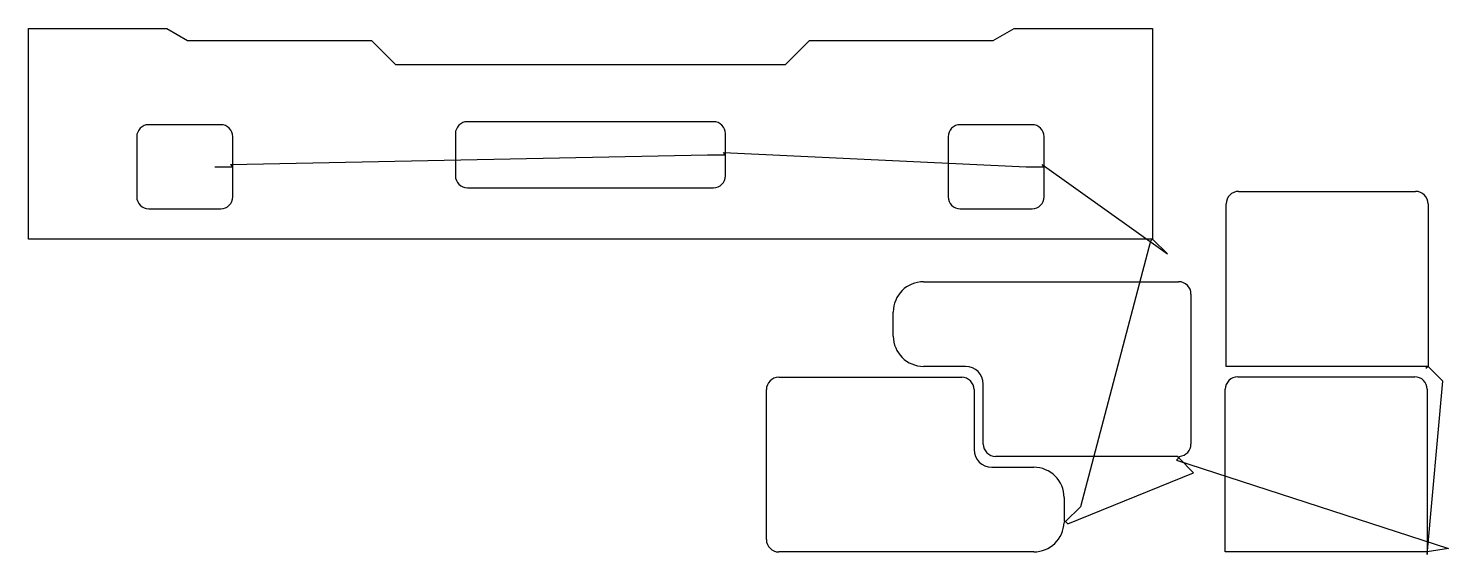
# Model space of a CAD drawing. Header units: metres. Extents: x 7 to 2374, y 3 to 880.
import ezdxf

# ---------------------------------------------------------------- set-up
doc = ezdxf.new("R2010")
doc.units = ezdxf.units.M

msp = doc.modelspace()

# ---------------------------------------------------------------- linework, layer by layer
at = {"layer": 'TOOL_0'}
for p, q in [((7.427, 529.183), (7.427, 880.183)), ((7.427, 880.183), (238.061, 880.183)), ((238.061, 880.183), (272.702, 860.183)), ((1615.152, 860.183), (1649.793, 880.183)), ((1649.793, 880.183), (1880.427, 880.183)), ((1880.427, 880.183), (1880.427, 529.183)), ((272.702, 860.183), (579.134, 860.183)), ((579.134, 860.183), (619.134, 820.183)), ((1268.72, 820.183), (1308.72, 860.183)), ((1308.72, 860.183), (1615.152, 860.183)), ((619.134, 820.183), (1268.72, 820.183)), ((327.927, 719.68), (207.927, 719.68)), ((1148.927, 724.681), (738.927, 724.681)), ((1679.927, 719.682), (1559.927, 719.682)), ((187.927, 699.68), (187.927, 599.68)), ((347.927, 649.68), (347.927, 699.68)), ((718.927, 704.681), (718.927, 634.681)), ((1168.927, 669.681), (1168.927, 704.681)), ((1539.927, 699.682), (1539.927, 599.682)), ((1699.927, 649.682), (1699.927, 699.682)), ((344.391, 653.216), (1138.927, 669.681)), ((1138.927, 669.681), (1168.927, 669.681)), ((1168.927, 669.681), (1165.391, 673.217)), ((1165.391, 673.217), (1669.927, 649.682)), ((1168.927, 634.681), (1168.927, 669.681)), ((317.927, 649.68), (347.927, 649.68)), ((347.927, 649.68), (344.391, 653.216)), ((347.927, 599.68), (347.927, 649.68)), ((1669.927, 649.682), (1699.927, 649.682)), ((1699.927, 649.682), (1696.391, 653.218)), ((1696.391, 653.218), (1905.176, 504.434)), ((1699.927, 599.682), (1699.927, 649.682)), ((738.927, 614.681), (1148.927, 614.681)), ((2023.943, 608.544), (2318.943, 608.544)), ((207.927, 579.68), (327.927, 579.68)), ((1559.927, 579.682), (1679.927, 579.682)), ((2003.193, 317.044), (2003.193, 587.794)), ((2339.693, 587.794), (2339.693, 317.044)), ((1880.427, 529.183), (7.427, 529.183)), ((1876.891, 525.647), (1760.466, 83.027)), ((1880.427, 529.183), (1876.891, 525.647)), ((1905.176, 504.434), (1880.427, 529.183)), ((1499.044, 458.016), (1924.044, 458.016)), ((1944.544, 437.516), (1944.544, 187.516)), ((1448.544, 367.516), (1448.544, 407.516)), ((1569.044, 317.016), (1499.044, 317.016)), ((2339.693, 317.044), (2003.193, 317.044)), ((2339.693, 317.044), (2336.157, 313.508)), ((2364.441, 292.295), (2339.693, 317.044)), ((1257.629, 298.797), (1562.629, 298.797)), ((1598.544, 187.516), (1598.544, 287.516)), ((2022.379, 299.517), (2317.379, 299.517)), ((2338.361, 3.328), (2364.441, 292.295)), ((1237.129, 28.297), (1237.129, 278.297)), ((1583.129, 278.297), (1583.129, 178.297)), ((2001.629, 8.017), (2001.629, 278.767)), ((2338.129, 278.767), (2338.129, 8.017)), ((1922.544, 167.016), (1619.044, 167.016)), ((1924.091, 164.444), (1922.544, 167.016)), ((1925.543, 167.071), (1924.091, 164.444)), ((1612.629, 148.797), (1682.629, 148.797)), ((1924.091, 164.444), (1920.555, 160.908)), ((1920.555, 160.908), (2373.817, 13.715)), ((1948.84, 139.695), (1924.091, 164.444)), ((1739.254, 54.742), (1948.84, 139.695)), ((1733.129, 98.297), (1733.129, 59.797)), ((1760.466, 83.027), (1735.717, 58.278)), ((1735.717, 58.278), (1733.106, 56.797)), ((1733.129, 59.797), (1735.718, 58.278)), ((1735.718, 58.278), (1739.254, 54.742)), ((1682.628, 7.797), (1257.629, 7.797)), ((2338.129, 8.017), (2001.629, 8.017)), ((2373.817, 13.715), (2338.129, 8.017)), ((2338.129, 8.017), (2338.361, 3.328))]:
    msp.add_line(p, q, dxfattribs=at)
for centre, radius, start, end in [((207.927, 699.68), 20, 90, 180), ((327.927, 699.68), 20, 0, 90), ((738.927, 704.681), 20, 90, 180), ((1148.927, 704.681), 20, 0, 90), ((1559.927, 699.682), 20, 90, 180), ((1679.927, 699.682), 20, 0, 90), ((738.927, 634.681), 20, 180, 270), ((1148.927, 634.681), 20, 270, 0), ((207.927, 599.68), 20, 180, 270), ((327.927, 599.68), 20, 270, 0), ((1559.927, 599.682), 20, 180, 270), ((1679.927, 599.682), 20, 270, 0), ((2023.943, 587.794), 20.75, 90, 180), ((2318.943, 587.794), 20.75, 0, 90), ((1499.044, 407.516), 50.5, 90, 180), ((1924.044, 437.516), 20.5, 0, 90), ((1499.044, 367.516), 50.5, 180, 270), ((1569.044, 287.516), 29.5, 0, 90), ((1257.629, 278.297), 20.5, 90, 180), ((1562.629, 278.297), 20.5, 0, 90), ((2022.379, 278.767), 20.75, 90, 180), ((2317.379, 278.767), 20.75, 0, 90), ((1612.629, 178.297), 29.5, 180, 270), ((1619.044, 187.516), 20.5, 180, 270), ((1924.044, 187.516), 20.5, 274.193347, 0), ((1682.629, 98.297), 50.5, 0, 90), ((1682.628, 58.297), 50.5, 270, 358.297904), ((1257.629, 28.297), 20.5, 180, 270)]:
    msp.add_arc(centre, radius, start, end, dxfattribs=at)

doc.saveas('drawing.dxf')
